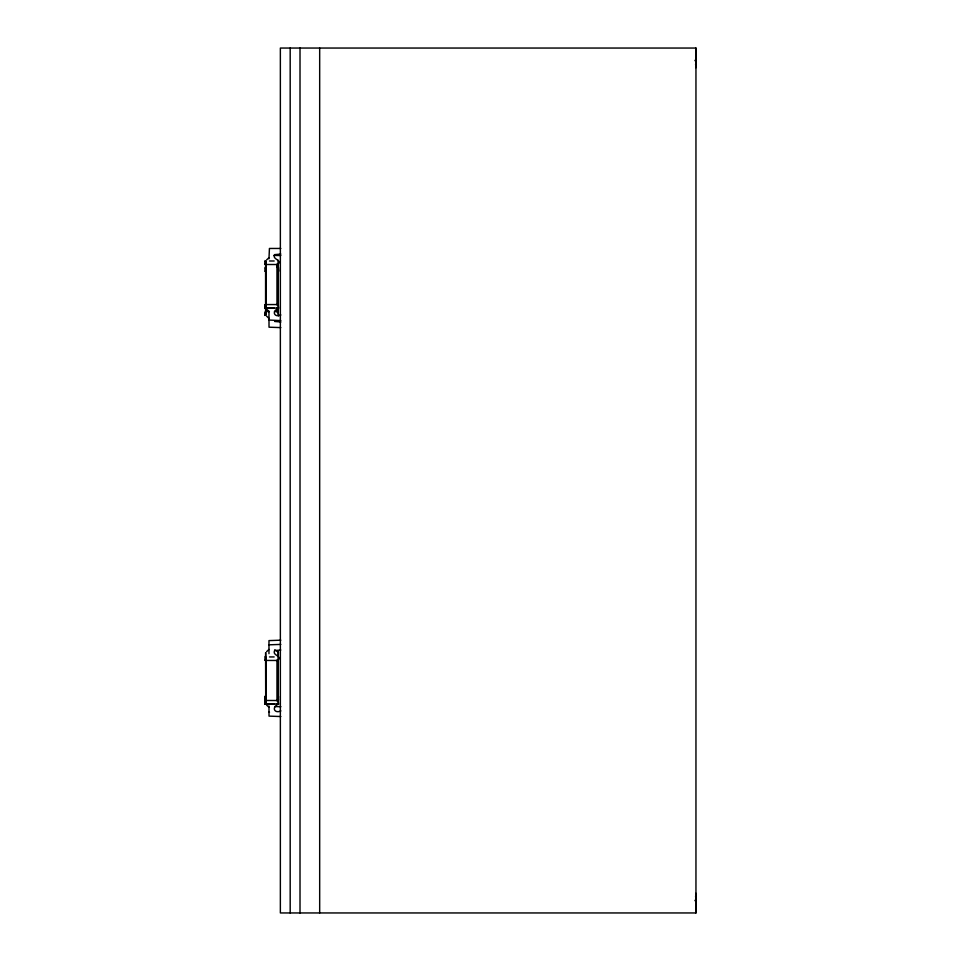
<?xml version="1.0" encoding="UTF-8"?>
<svg xmlns="http://www.w3.org/2000/svg" width="961" height="961" viewBox="0 0 961 961"><rect width="100%" height="100%" fill="white"/><g stroke="black" fill="none" stroke-linecap="round" stroke-linejoin="round"><path stroke-width="1.44" d="M265.716 268.011L265.584 271.543L265.044 267.578M269.416 311.544L265.584 311.544L265.584 315.088L265.584 260.984L265.741 264.527M267.651 704.017L265.716 704.017L265.584 652.711M265.716 260.984L265.716 315.088L265.584 311.544L265.044 315.448L265.584 311.544M265.741 700.473L278.27 700.509L278.522 696.593L277.801 696.257M278.39 315.688L278.27 311.58L274.522 311.544M695.956 48.05L695.956 912.95L280.36 912.95L280.36 48.05L695.956 48.05L695.956 67.702M268.972 705.975L269.02 716.125L280.828 716.534M265.044 260.563L265.296 264.503L277.969 264.527C282.306 259.326 272.095 259.963 274.594 254.629L280.816 254.076M265.044 656.507L265.296 660.447L277.969 660.471C282.306 655.27 272.095 655.907 274.594 650.573L280.816 650.02M695.956 893.298L695.956 912.95M280.888 314.968C274.87 317.887 271.747 312.061 276.924 309.166M280.888 710.912C274.87 713.831 271.747 708.005 276.924 705.122M268.972 257.716L266.593 259.914M268.972 649.444L266.593 651.642M268.972 644.819L280.816 644.411M277.969 264.527L278.137 260.263M277.969 660.471L278.137 656.207M269.404 308.073L265.584 308.073L265.584 304.529L265.044 304.865L265.044 308.433L265.284 304.565L278.27 304.553L278.522 308.469L277.969 304.529M265.584 696.257C265.885 708.569 265.224 687.908 265.044 700.161L265.044 696.593L265.777 696.257M278.137 267.29L278.522 271.218L277.813 271.543L278.522 271.218L278.522 267.663L276.924 266.906M278.137 651.99L278.27 656.231L278.39 652.099L274.714 649.852M271.507 704.017L277.969 704.017M269.104 704.017L271.098 704.017L265.584 704.017L265.584 700.473L265.584 704.017M269.621 704.005L268.551 704.017M267.482 308.073L265.584 308.073L265.584 304.529M276.684 308.061L277.969 308.073L271.507 308.073L274.053 308.073M267.482 704.017L267.242 704.017M274.606 704.017L273.897 704.017M276.684 704.017L277.849 704.017L277.236 704.017M269.104 308.073L271.098 308.073L268.551 308.061M265.716 704.017L265.716 652.711M280.816 248.455L269.428 248.455L268.972 258.845M273.705 255.482L280.816 255.482M269.488 260.984L274.161 260.984M280.828 320.59L268.96 320.049M280.828 327.605L269.02 327.196L268.972 311.34L266.593 309.142M280.816 640.182L268.972 640.603L268.972 653.66M265.716 656.94L265.584 660.471L265.044 660.135M269.488 656.94L274.161 656.94M280.888 321.983L274.594 321.467M271.855 704.017L274.053 704.017M280.888 706.695L274.786 706.563M277.969 700.473L278.522 704.425L278.27 700.509M277.969 311.544L278.522 315.496M277.969 696.257L278.522 700.197M269.5 712.305L268.96 711.777M266.593 316.157L268.972 318.355M266.593 705.086L268.972 707.284M265.044 264.191L265.584 264.527L265.584 260.984M265.044 271.218L265.584 271.543L265.584 268.011M319.677 48.05L319.677 912.95M300.012 48.05L300.012 912.95M290.186 48.05L290.186 912.95M266.221 263.927L266.221 305.13M266.221 307.736L266.221 312.145M266.221 659.871L266.221 701.074M695.536 896.517A3.532 3.532 0 0 1 694.911 900.673M694.911 60.327A3.532 3.532 0 0 1 695.536 64.483M265.044 700.809L265.044 704.377L265.044 700.809M277.345 659.871L277.345 701.074L277.345 659.871M277.345 307.736L277.345 312.145L277.345 307.736M277.345 263.927L277.345 305.13L277.345 263.927M277.849 659.871L277.849 701.074L277.849 659.871M277.849 307.736L277.849 312.145L277.849 307.736M277.849 263.927L277.849 305.13L277.849 263.927"/></g></svg>
